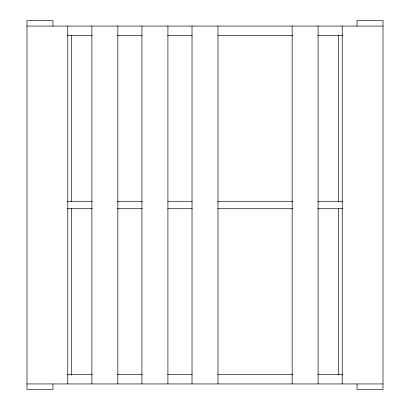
<?xml version="1.0" encoding="UTF-8"?>
<svg xmlns="http://www.w3.org/2000/svg" width="410" height="410" viewBox="0 0 410 410"><rect width="100%" height="100%" fill="white"/><g stroke="black" fill="none" stroke-linecap="round" stroke-linejoin="round"><path stroke-width="0.61" d="M26.988 26.061L383.012 26.061M67.332 35.332L92.301 35.332M117.265 35.332L142.249 35.332M167.628 35.332L192.193 35.332M217.807 35.332L292.735 35.332M317.699 35.332L342.668 35.332M67.332 201.289L92.301 201.289M117.275 201.289L142.249 201.289M167.859 201.289L192.193 201.289M217.807 201.289L292.725 201.289M317.699 201.289L342.668 201.289M67.332 208.71L92.301 208.71M117.275 208.71L142.249 208.71M167.859 208.71L192.193 208.71M217.807 208.71L292.725 208.71M317.699 208.71L342.668 208.71M67.332 374.668L92.301 374.668M117.265 374.668L142.249 374.668M167.628 374.668L192.193 374.668M217.807 374.668L292.735 374.668M317.699 374.668L342.668 374.668M26.988 383.939L383.012 383.939M357.048 26.061L357.048 20.5L383.012 20.5L383.012 389.5L357.048 389.5L357.048 383.939M342.217 26.061L342.217 383.939M338.506 35.024L338.506 201.479M338.506 208.521L338.506 374.976M318.109 26.061L318.109 383.939M292.151 26.061L292.151 383.939M217.982 26.061L217.982 383.939M192.018 26.061L192.018 383.939M167.915 26.061L167.915 383.939M141.952 26.061L141.952 383.939M117.849 26.061L117.849 383.939M91.891 26.061L91.891 383.939M71.494 35.024L71.494 201.479M71.494 208.521L71.494 374.976M67.783 26.061L67.783 383.939M52.951 26.061L52.951 20.5L26.988 20.5L26.988 389.5L52.951 389.5L52.951 383.939"/></g></svg>
